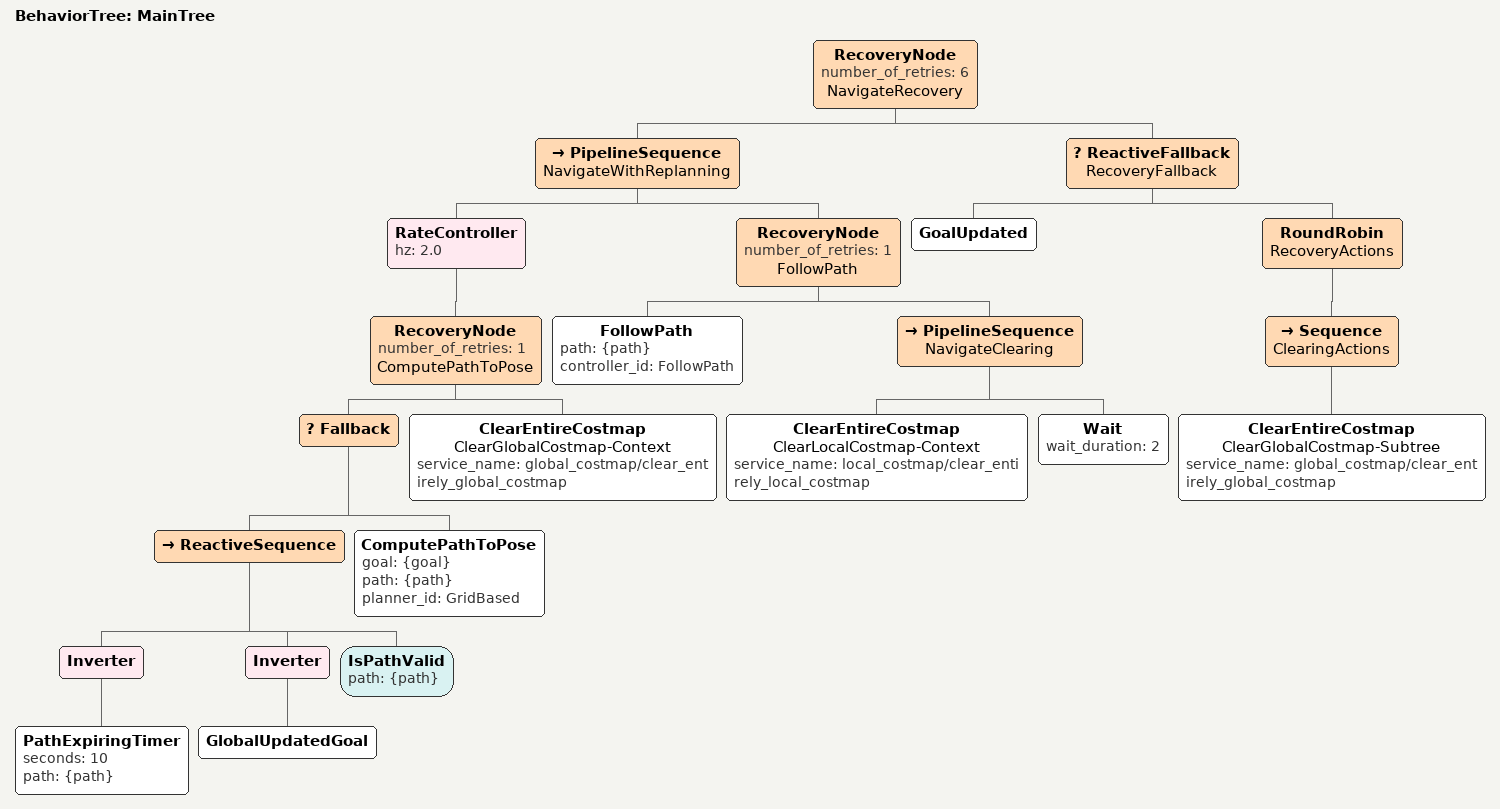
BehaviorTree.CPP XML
<root main_tree_to_execute="MainTree">
  <BehaviorTree ID="MainTree">
    <RecoveryNode number_of_retries="6" name="NavigateRecovery">
      <PipelineSequence name="NavigateWithReplanning">
        <RateController hz="2.0">
          <RecoveryNode number_of_retries="1" name="ComputePathToPose">
            <Fallback>
              <ReactiveSequence>
                <Inverter>
                  <PathExpiringTimer seconds="10" path="{path}"/>
                </Inverter>
                <Inverter>
                  <GlobalUpdatedGoal/>
                </Inverter>
                <IsPathValid path="{path}"/>
              </ReactiveSequence>
              <ComputePathToPose goal="{goal}" path="{path}" planner_id="GridBased"/>
            </Fallback>
            <ClearEntireCostmap name="ClearGlobalCostmap-Context" service_name="global_costmap/clear_entirely_global_costmap"/>
          </RecoveryNode>
        </RateController>
        <RecoveryNode number_of_retries="1" name="FollowPath">
          <FollowPath path="{path}" controller_id="FollowPath"/>
          <PipelineSequence name="NavigateClearing">
            <ClearEntireCostmap name="ClearLocalCostmap-Context" service_name="local_costmap/clear_entirely_local_costmap"/>
            <Wait wait_duration="2"/>
          </PipelineSequence>

        </RecoveryNode>
      </PipelineSequence>
      <ReactiveFallback name="RecoveryFallback">
        <GoalUpdated/>
        <RoundRobin name="RecoveryActions">
          <Sequence name="ClearingActions">
            <ClearEntireCostmap name="ClearGlobalCostmap-Subtree" service_name="global_costmap/clear_entirely_global_costmap"/>
          </Sequence>
        </RoundRobin>
      </ReactiveFallback>
    </RecoveryNode>
  </BehaviorTree>
</root>
